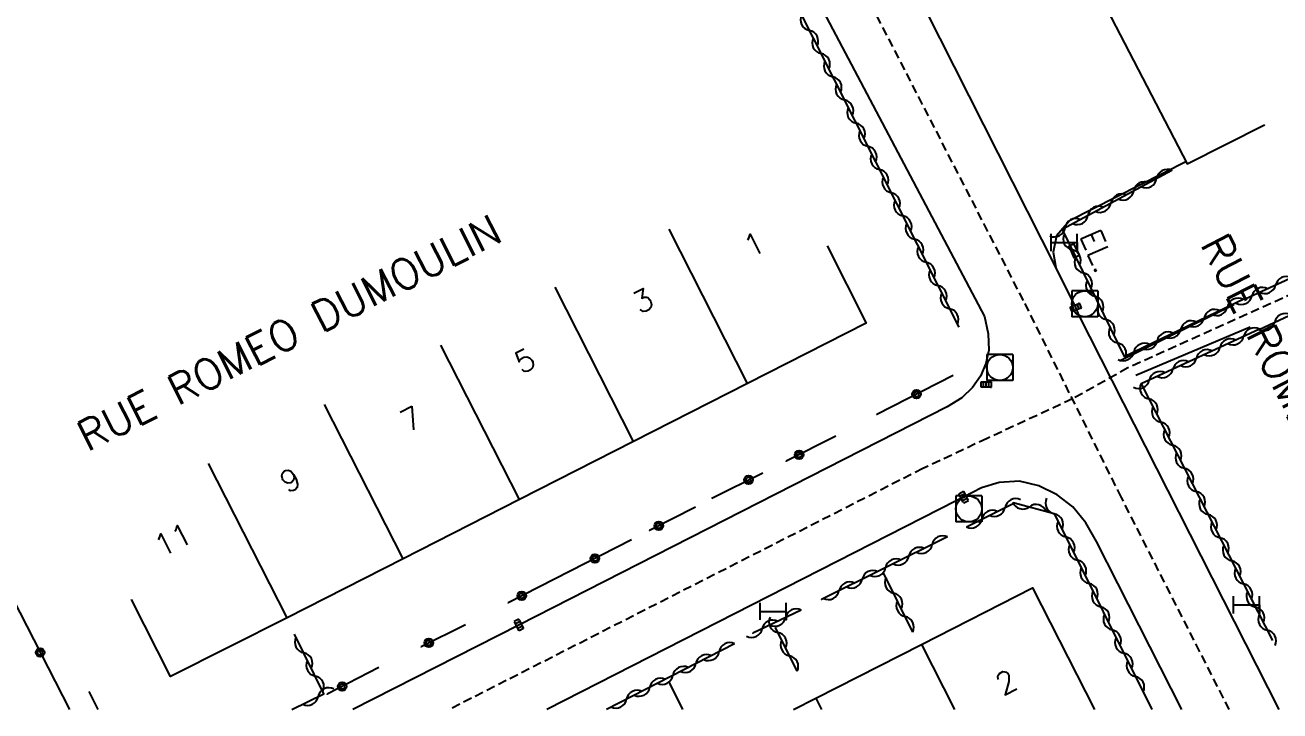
# Model space of a CAD drawing. Header units: millimetres. Extents: x 80000 to 81001, y 143000 to 144000.
# Drawn here: x 80392.6 to 80465, y 142999.9 to 143039.5 of the extents above; entities that cross this region are included whole.
import ezdxf
from ezdxf.enums import TextEntityAlignment as Align

# ---------------------------------------------------------------- set-up
doc = ezdxf.new("R2010")
doc.units = ezdxf.units.MM
doc.linetypes.add('DASHED', pattern=[0.75, 0.5, -0.25])
doc.layers.get('0').update_dxf_attribs({"linetype": 'CONTINUOUS'})
for name, color, linetype in [('W0001', 6, 'DASHED'), ('W0008', 7, 'CONTINUOUS'), ('W0100', 7, 'CONTINUOUS'), ('W0310', 3, 'CONTINUOUS'), ('W0322', 7, 'CONTINUOUS'), ('W0400', 7, 'CONTINUOUS'), ('W0420', 7, 'CONTINUOUS'), ('W0984', 7, 'CONTINUOUS'), ('W0989', 7, 'CONTINUOUS'), ('W0991', 7, 'CONTINUOUS'), ('W1102', 7, 'CONTINUOUS'), ('W1474', 7, 'CONTINUOUS')]:
    doc.layers.add(name, color=color, linetype=linetype)
doc.styles.get("Standard").update_dxf_attribs({"font": 'romans.shx', "width": 0.85})

# ---------------------------------------------------------------- blocks, each defined once
blk = doc.blocks.new('T420')
for p, q in [((0.75, 0.75), (-0.75, 0.75)), ((-0.75, 0.75), (-0.75, -0.75)), ((0.75, 0.75), (0.75, -0.75)), ((0.75, -0.75), (-0.75, -0.75))]:
    blk.add_line(p, q)
blk.add_ellipse((0, 0), major_axis=(-0.53, 0.53), ratio=1, start_param=3.926991, end_param=10.210176)
blk = doc.blocks.new('T400')
for p, q in [((-0.15, 0.3), (0.15, 0.3)), ((-0.15, -0.25), (-0.15, 0.3)), ((-0.15, 0.15), (0.15, 0.15)), ((-0.15, 0), (0.15, 0)), ((0.15, 0.3), (0.15, -0.25)), ((-0.15, -0.15), (0.15, -0.15)), ((-0.15, -0.25), (-0.15, -0.3)), ((-0.15, -0.3), (0.15, -0.3)), ((0.15, -0.3), (0.15, -0.25))]:
    blk.add_line(p, q)
blk = doc.blocks.new('T1474')
at = {"color": 0, "linetype": 'Continuous', "flags": 128}
for points in [[(-0.75, -0.5), (-0.75, 0.5)], [(-0.75, 0), (0.75, 0)], [(0.75, 0), (0.749, -0.5), (0.75, 0.5)]]:
    blk.add_lwpolyline(points, dxfattribs=at)
blk = doc.blocks.new('t310o')
at = {"color": 0, "linetype": 'Continuous'}
for centre, start, end in [((-0.5, 0.375), 216.8699, 323.1304), ((0.5, -0.375), 36.8699, 143.1303)]:
    blk.add_arc(centre, 0.625, start, end, dxfattribs=at)
blk = doc.blocks.new('t322o')
at = {"color": 0, "linetype": 'Continuous'}
for radius in [0.25, 0.15]:
    blk.add_circle((0, 0), radius, dxfattribs=at)

msp = doc.modelspace()

# ---------------------------------------------------------------- linework, layer by layer
at = {"layer": 'W0001'}
for points in [[(80462.116, 143000), (80455.884, 143012.26), (80450.238, 143023.625), (80431.894, 143059.288)], [(80507.684, 143038.196), (80499.443, 143039.512), (80478.875, 143029.915), (80456.252, 143019.732), (80453.061, 143017.942)], [(80453.061, 143017.942), (80448.132, 143015.66), (80444.426, 143013.924), (80417.086, 143000)]]:
    msp.add_lwpolyline(points, dxfattribs=at)
at = {"layer": 'W0008'}
for p, q in [((80455.778, 143020.153), (80462.374, 143023.399)), ((80456.727, 143019.312), (80463.319, 143022.105))]:
    msp.add_line(p, q, dxfattribs=at)
for points in [[(80464.99, 143000), (80453.435, 143022.794), (80453.257, 143023.222), (80452.131, 143025.488), (80434.488, 143060.411)], [(80430.282, 143056.257), (80447.975, 143022.711), (80448.201, 143021.711), (80448.226, 143020.768), (80448.065, 143020.001), (80447.747, 143019.254), (80447.288, 143018.603), (80446.681, 143018.015), (80445.823, 143017.489), (80421.11, 143004.883), (80411.512, 143000)], [(80459.646, 143031.665), (80452.883, 143028.24), (80452.132, 143027.367), (80451.942, 143026.43), (80452.095, 143025.544)], [(80459.378, 143000), (80454.459, 143009.717), (80453.827, 143010.794), (80453.088, 143011.716), (80452.184, 143012.405), (80451.126, 143012.934), (80450.007, 143013.188), (80448.84, 143013.127), (80447.807, 143012.801), (80446.781, 143012.273), (80446.392, 143012.075), (80422.71, 143000)]]:
    msp.add_lwpolyline(points, dxfattribs=at)
at = {"layer": 'W0100'}
for points in [[(80443.177, 143063.355), (80459.691, 143031.522), (80464.155, 143033.775), (80464.155, 143033.775), (80464.155, 143033.775), (80464.155, 143033.775), (80464.155, 143033.775), (80464.155, 143033.775), (80464.155, 143033.775), (80464.155, 143033.775), (80464.155, 143033.775), (80464.155, 143033.775), (80464.155, 143033.775), (80464.155, 143033.775), (80464.155, 143033.775), (80464.155, 143033.775), (80464.155, 143033.775), (80464.155, 143033.775), (80464.155, 143033.775), (80464.155, 143033.775), (80464.155, 143033.775), (80464.155, 143033.775), (80464.155, 143033.775), (80464.155, 143033.775), (80464.155, 143033.775), (80464.155, 143033.775), (80464.155, 143033.775), (80464.155, 143033.775), (80464.155, 143033.775), (80464.155, 143033.775), (80464.155, 143033.775), (80464.155, 143033.775), (80464.155, 143033.775), (80464.155, 143033.775), (80464.155, 143033.775), (80464.155, 143033.775), (80464.155, 143033.775), (80464.155, 143033.775), (80464.155, 143033.775), (80464.155, 143033.775), (80464.155, 143033.775), (80464.155, 143033.775), (80464.155, 143033.775), (80464.155, 143033.775), (80464.155, 143033.775), (80464.155, 143033.775), (80464.155, 143033.775), (80464.155, 143033.775), (80464.155, 143033.775), (80464.155, 143033.775), (80464.155, 143033.775), (80464.155, 143033.775), (80464.155, 143033.775), (80464.155, 143033.775), (80464.155, 143033.775), (80464.155, 143033.775), (80464.155, 143033.775), (80464.155, 143033.775), (80464.155, 143033.775), (80464.155, 143033.775), (80464.155, 143033.775), (80464.155, 143033.775), (80464.155, 143033.775), (80464.155, 143033.775), (80464.155, 143033.775), (80464.155, 143033.775), (80464.155, 143033.775), (80464.155, 143033.775), (80464.155, 143033.775), (80464.155, 143033.775), (80464.155, 143033.775), (80464.155, 143033.775), (80464.155, 143033.775), (80464.155, 143033.775), (80464.155, 143033.775), (80464.155, 143033.775), (80464.155, 143033.775), (80464.155, 143033.775), (80464.155, 143033.775), (80464.155, 143033.775), (80464.155, 143033.775), (80464.155, 143033.775), (80464.155, 143033.775), (80464.155, 143033.775), (80464.155, 143033.775), (80464.155, 143033.775), (80464.155, 143033.775), (80464.155, 143033.775), (80464.155, 143033.775), (80464.155, 143033.775), (80464.155, 143033.775), (80464.155, 143033.775), (80464.155, 143033.775), (80464.155, 143033.775), (80464.155, 143033.775), (80464.155, 143033.775), (80464.155, 143033.775), (80464.155, 143033.775), (80464.155, 143033.775), (80464.155, 143033.775), (80464.155, 143033.775), (80464.155, 143033.775), (80464.155, 143033.775), (80464.155, 143033.775), (80464.155, 143033.775), (80464.155, 143033.775), (80464.155, 143033.775), (80464.155, 143033.775), (80464.155, 143033.775), (80464.155, 143033.775), (80464.155, 143033.775), (80464.155, 143033.775), (80464.155, 143033.775), (80464.155, 143033.775), (80464.155, 143033.775), (80464.155, 143033.775), (80464.155, 143033.775), (80464.155, 143033.775), (80464.155, 143033.775)], [(80438.892, 143026.784), (80441.159, 143022.327), (80434.304, 143018.841), (80427.726, 143015.495), (80421.144, 143012.141), (80414.429, 143008.715), (80407.726, 143005.305), (80401, 143001.905), (80398.744, 143006.367), (80398.744, 143006.367), (80398.744, 143006.367), (80398.744, 143006.367), (80398.744, 143006.367), (80398.744, 143006.367), (80398.744, 143006.367), (80398.744, 143006.367), (80398.744, 143006.367), (80398.744, 143006.367), (80398.744, 143006.367), (80398.744, 143006.367), (80398.744, 143006.367), (80398.744, 143006.367), (80398.744, 143006.367), (80398.744, 143006.367), (80398.744, 143006.367), (80398.744, 143006.367), (80398.744, 143006.367), (80398.744, 143006.367), (80398.744, 143006.367), (80398.744, 143006.367), (80398.744, 143006.367), (80398.744, 143006.367), (80398.744, 143006.367), (80398.744, 143006.367), (80398.744, 143006.367), (80398.744, 143006.367), (80398.744, 143006.367), (80398.744, 143006.367), (80398.744, 143006.367), (80398.744, 143006.367), (80398.744, 143006.367), (80398.744, 143006.367), (80398.744, 143006.367), (80398.744, 143006.367), (80398.744, 143006.367), (80398.744, 143006.367), (80398.744, 143006.367), (80398.744, 143006.367), (80398.744, 143006.367), (80398.744, 143006.367), (80398.744, 143006.367), (80398.744, 143006.367), (80398.744, 143006.367), (80398.744, 143006.367), (80398.744, 143006.367), (80398.744, 143006.367), (80398.744, 143006.367), (80398.744, 143006.367), (80398.744, 143006.367), (80398.744, 143006.367), (80398.744, 143006.367), (80398.744, 143006.367), (80398.744, 143006.367), (80398.744, 143006.367), (80398.744, 143006.367), (80398.744, 143006.367), (80398.744, 143006.367), (80398.744, 143006.367), (80398.744, 143006.367), (80398.744, 143006.367), (80398.744, 143006.367), (80398.744, 143006.367), (80398.744, 143006.367), (80398.744, 143006.367), (80398.744, 143006.367), (80398.744, 143006.367), (80398.744, 143006.367), (80398.744, 143006.367), (80398.744, 143006.367), (80398.744, 143006.367), (80398.744, 143006.367), (80398.744, 143006.367), (80398.744, 143006.367), (80398.744, 143006.367), (80398.744, 143006.367), (80398.744, 143006.367), (80398.744, 143006.367), (80398.744, 143006.367), (80398.744, 143006.367), (80398.744, 143006.367), (80398.744, 143006.367), (80398.744, 143006.367), (80398.744, 143006.367), (80398.744, 143006.367), (80398.744, 143006.367), (80398.744, 143006.367), (80398.744, 143006.367), (80398.744, 143006.367), (80398.744, 143006.367), (80398.744, 143006.367), (80398.744, 143006.367), (80398.744, 143006.367), (80398.744, 143006.367), (80398.744, 143006.367), (80398.744, 143006.367), (80398.744, 143006.367), (80398.744, 143006.367), (80398.744, 143006.367), (80398.744, 143006.367), (80398.744, 143006.367), (80398.744, 143006.367), (80398.744, 143006.367), (80398.744, 143006.367), (80398.744, 143006.367), (80398.744, 143006.367), (80398.744, 143006.367), (80398.744, 143006.367), (80398.744, 143006.367), (80398.744, 143006.367), (80398.744, 143006.367)], [(80453.468, 143026.228), (80453.166, 143026.096), (80452.867, 143026.781), (80453.12, 143026.91), (80453.468, 143026.228)], [(80436.955, 143000), (80438.242, 143000.661), (80444.354, 143003.757), (80450.761, 143007.028), (80454.334, 143000)]]:
    msp.add_lwpolyline(points, dxfattribs=at)
at = {"layer": 'W0310'}
for p, q in [((80491.592, 143036.834), (80463.078, 143023.737)), ((80463.831, 143021.954), (80488.614, 143033.542)), ((80433.549, 143003.804), (80426.154, 143000)), ((80396.281, 143001.035), (80396.801, 143000))]:
    msp.add_line(p, q, dxfattribs=at)
for points in [[(80429.668, 143055.542), (80446.503, 143022.092)], [(80458.801, 143031.148), (80458.801, 143031.148), (80458.801, 143031.148), (80458.801, 143031.148), (80458.801, 143031.148), (80458.801, 143031.148), (80458.801, 143031.148), (80458.801, 143031.148), (80458.801, 143031.148), (80458.801, 143031.148), (80458.801, 143031.148), (80458.801, 143031.148), (80458.801, 143031.148), (80458.801, 143031.148), (80458.801, 143031.148), (80458.801, 143031.148), (80458.801, 143031.148), (80452.46, 143027.742), (80456.047, 143020.387), (80462.991, 143023.738)], [(80458.801, 143031.148), (80458.801, 143031.148), (80458.801, 143031.148), (80458.801, 143031.148), (80458.801, 143031.148), (80458.801, 143031.148), (80458.801, 143031.148), (80458.801, 143031.148), (80458.801, 143031.148), (80458.801, 143031.148), (80458.801, 143031.148), (80458.801, 143031.148), (80458.801, 143031.148), (80458.801, 143031.148), (80458.801, 143031.148), (80458.801, 143031.148), (80458.801, 143031.148), (80458.801, 143031.148), (80458.801, 143031.148), (80458.801, 143031.148), (80458.801, 143031.148), (80458.801, 143031.148), (80458.801, 143031.148), (80458.801, 143031.148), (80458.801, 143031.148), (80458.801, 143031.148), (80458.801, 143031.148), (80458.801, 143031.148), (80458.801, 143031.148), (80458.801, 143031.148), (80458.801, 143031.148), (80458.801, 143031.148), (80458.801, 143031.148), (80458.801, 143031.148), (80458.801, 143031.148), (80458.801, 143031.148), (80458.801, 143031.148), (80458.801, 143031.148), (80458.801, 143031.148), (80458.801, 143031.148), (80458.801, 143031.148), (80458.801, 143031.148), (80458.801, 143031.148), (80458.801, 143031.148), (80458.801, 143031.148), (80458.801, 143031.148), (80458.801, 143031.148), (80458.801, 143031.148), (80458.801, 143031.148), (80458.801, 143031.148), (80458.801, 143031.148), (80458.801, 143031.148), (80458.801, 143031.148), (80458.801, 143031.148), (80458.801, 143031.148), (80458.801, 143031.148), (80458.801, 143031.148), (80458.801, 143031.148), (80458.801, 143031.148), (80458.801, 143031.148), (80458.801, 143031.148), (80458.801, 143031.148), (80458.801, 143031.148), (80458.801, 143031.148), (80458.801, 143031.148), (80458.801, 143031.148), (80458.801, 143031.148), (80458.801, 143031.148), (80458.801, 143031.148), (80458.801, 143031.148), (80458.801, 143031.148), (80458.801, 143031.148), (80458.801, 143031.148), (80458.801, 143031.148), (80458.801, 143031.148), (80458.801, 143031.148), (80458.801, 143031.148), (80458.801, 143031.148), (80458.801, 143031.148), (80458.801, 143031.148), (80458.801, 143031.148), (80458.801, 143031.148), (80458.801, 143031.148), (80458.801, 143031.148), (80458.801, 143031.148), (80458.801, 143031.148), (80458.801, 143031.148), (80458.801, 143031.148), (80458.801, 143031.148), (80458.801, 143031.148), (80458.801, 143031.148), (80458.801, 143031.148), (80458.801, 143031.148), (80458.801, 143031.148), (80458.801, 143031.148), (80458.801, 143031.148), (80458.801, 143031.148), (80458.801, 143031.148), (80458.801, 143031.148), (80458.801, 143031.148), (80458.801, 143031.148)], [(80463.85, 143021.978), (80463.85, 143021.978), (80463.85, 143021.978), (80463.85, 143021.978), (80463.85, 143021.978), (80463.85, 143021.978), (80463.85, 143021.978), (80463.85, 143021.978), (80463.85, 143021.978), (80463.85, 143021.978), (80463.85, 143021.978), (80463.85, 143021.978), (80463.85, 143021.978), (80463.85, 143021.978), (80463.85, 143021.978), (80463.85, 143021.978), (80463.85, 143021.978), (80463.85, 143021.978), (80457.029, 143018.819), (80464.612, 143003.981)], [(80463.85, 143021.978), (80463.85, 143021.978), (80463.85, 143021.978), (80463.85, 143021.978), (80463.85, 143021.978), (80463.85, 143021.978), (80463.85, 143021.978), (80463.85, 143021.978), (80463.85, 143021.978), (80463.85, 143021.978), (80463.85, 143021.978), (80463.85, 143021.978), (80463.85, 143021.978), (80463.85, 143021.978), (80463.85, 143021.978), (80463.85, 143021.978), (80463.85, 143021.978), (80463.85, 143021.978), (80463.85, 143021.978), (80463.85, 143021.978), (80463.85, 143021.978), (80463.85, 143021.978), (80463.85, 143021.978), (80463.85, 143021.978), (80463.85, 143021.978), (80463.85, 143021.978), (80463.85, 143021.978), (80463.85, 143021.978), (80463.85, 143021.978), (80463.85, 143021.978), (80463.85, 143021.978), (80463.85, 143021.978), (80463.85, 143021.978), (80463.85, 143021.978), (80463.85, 143021.978), (80463.85, 143021.978), (80463.85, 143021.978), (80463.85, 143021.978), (80463.85, 143021.978), (80463.85, 143021.978), (80463.85, 143021.978), (80463.85, 143021.978), (80463.85, 143021.978), (80463.85, 143021.978), (80463.85, 143021.978), (80463.85, 143021.978), (80463.85, 143021.978), (80463.85, 143021.978), (80463.85, 143021.978), (80463.85, 143021.978), (80463.85, 143021.978), (80463.85, 143021.978), (80463.85, 143021.978), (80463.85, 143021.978), (80463.85, 143021.978), (80463.85, 143021.978), (80463.85, 143021.978), (80463.85, 143021.978), (80463.85, 143021.978), (80463.85, 143021.978), (80463.85, 143021.978), (80463.85, 143021.978), (80463.85, 143021.978), (80463.85, 143021.978), (80463.85, 143021.978), (80463.85, 143021.978), (80463.85, 143021.978), (80463.85, 143021.978), (80463.85, 143021.978), (80463.85, 143021.978), (80463.85, 143021.978), (80463.85, 143021.978), (80463.85, 143021.978), (80463.85, 143021.978), (80463.85, 143021.978), (80463.85, 143021.978), (80463.85, 143021.978), (80463.85, 143021.978), (80463.85, 143021.978), (80463.85, 143021.978), (80463.85, 143021.978), (80463.85, 143021.978), (80463.85, 143021.978), (80463.85, 143021.978), (80463.85, 143021.978), (80463.85, 143021.978), (80463.85, 143021.978), (80463.85, 143021.978), (80463.85, 143021.978), (80463.85, 143021.978), (80463.85, 143021.978), (80463.85, 143021.978), (80463.85, 143021.978), (80463.85, 143021.978), (80463.85, 143021.978), (80463.85, 143021.978), (80463.85, 143021.978), (80463.85, 143021.978), (80463.85, 143021.978), (80463.85, 143021.978), (80463.85, 143021.978)], [(80446.936, 143010.553), (80449.721, 143011.948), (80452.001, 143011.335), (80457.652, 143000)], [(80445.855, 143009.972), (80438.57, 143006.36), (80438.57, 143006.36), (80438.57, 143006.36), (80438.57, 143006.36), (80438.57, 143006.36), (80438.57, 143006.36), (80438.57, 143006.36), (80438.57, 143006.36), (80438.57, 143006.36), (80438.57, 143006.36), (80438.57, 143006.36), (80438.57, 143006.36), (80438.57, 143006.36), (80438.57, 143006.36), (80438.57, 143006.36), (80438.57, 143006.36), (80438.57, 143006.36), (80438.57, 143006.36), (80438.57, 143006.36), (80438.57, 143006.36), (80438.57, 143006.36), (80438.57, 143006.36), (80438.57, 143006.36), (80438.57, 143006.36), (80438.57, 143006.36), (80438.57, 143006.36), (80438.57, 143006.36), (80438.57, 143006.36), (80438.57, 143006.36), (80438.57, 143006.36), (80438.57, 143006.36), (80438.57, 143006.36), (80438.57, 143006.36), (80438.57, 143006.36), (80438.57, 143006.36), (80438.57, 143006.36), (80438.57, 143006.36), (80438.57, 143006.36), (80438.57, 143006.36), (80438.57, 143006.36), (80438.57, 143006.36), (80438.57, 143006.36), (80438.57, 143006.36), (80438.57, 143006.36), (80438.57, 143006.36), (80438.57, 143006.36), (80438.57, 143006.36), (80438.57, 143006.36), (80438.57, 143006.36), (80438.57, 143006.36), (80438.57, 143006.36), (80438.57, 143006.36), (80438.57, 143006.36), (80438.57, 143006.36), (80438.57, 143006.36), (80438.57, 143006.36), (80438.57, 143006.36), (80438.57, 143006.36), (80438.57, 143006.36), (80438.57, 143006.36), (80438.57, 143006.36), (80438.57, 143006.36), (80438.57, 143006.36), (80438.57, 143006.36), (80438.57, 143006.36), (80438.57, 143006.36), (80438.57, 143006.36), (80438.57, 143006.36), (80438.57, 143006.36), (80438.57, 143006.36), (80438.57, 143006.36), (80438.57, 143006.36), (80438.57, 143006.36), (80438.57, 143006.36), (80438.57, 143006.36), (80438.57, 143006.36), (80438.57, 143006.36), (80438.57, 143006.36), (80438.57, 143006.36), (80438.57, 143006.36), (80438.57, 143006.36), (80438.57, 143006.36), (80438.57, 143006.36), (80438.57, 143006.36), (80438.57, 143006.36), (80438.57, 143006.36), (80438.57, 143006.36), (80438.57, 143006.36), (80438.57, 143006.36), (80438.57, 143006.36), (80438.57, 143006.36), (80438.57, 143006.36), (80438.57, 143006.36), (80438.57, 143006.36), (80438.57, 143006.36), (80438.57, 143006.36), (80438.57, 143006.36), (80438.57, 143006.36), (80438.57, 143006.36), (80438.57, 143006.36)], [(80443.839, 143004.479), (80443.839, 143004.479), (80443.839, 143004.479), (80443.839, 143004.479), (80443.839, 143004.479), (80443.839, 143004.479), (80443.839, 143004.479), (80443.839, 143004.479), (80443.839, 143004.479), (80443.839, 143004.479), (80443.839, 143004.479), (80443.839, 143004.479), (80443.839, 143004.479), (80443.839, 143004.479), (80443.839, 143004.479), (80443.839, 143004.479), (80443.839, 143004.479), (80443.839, 143004.479), (80443.839, 143004.479), (80442.14, 143007.947)], [(80437.404, 143005.745), (80434.613, 143004.415), (80434.613, 143004.415), (80434.613, 143004.415), (80434.613, 143004.415), (80434.613, 143004.415), (80434.613, 143004.415), (80434.613, 143004.415), (80434.613, 143004.415), (80434.613, 143004.415), (80434.613, 143004.415), (80434.613, 143004.415), (80434.613, 143004.415), (80434.613, 143004.415), (80434.613, 143004.415), (80434.613, 143004.415), (80434.613, 143004.415), (80434.613, 143004.415), (80434.613, 143004.415), (80434.613, 143004.415), (80434.613, 143004.415), (80434.613, 143004.415), (80434.613, 143004.415), (80434.613, 143004.415), (80434.613, 143004.415), (80434.613, 143004.415), (80434.613, 143004.415), (80434.613, 143004.415), (80434.613, 143004.415), (80434.613, 143004.415), (80434.613, 143004.415), (80434.613, 143004.415), (80434.613, 143004.415), (80434.613, 143004.415), (80434.613, 143004.415), (80434.613, 143004.415), (80434.613, 143004.415), (80434.613, 143004.415), (80434.613, 143004.415), (80434.613, 143004.415), (80434.613, 143004.415), (80434.613, 143004.415), (80434.613, 143004.415), (80434.613, 143004.415), (80434.613, 143004.415), (80434.613, 143004.415), (80434.613, 143004.415), (80434.613, 143004.415), (80434.613, 143004.415), (80434.613, 143004.415), (80434.613, 143004.415), (80434.613, 143004.415), (80434.613, 143004.415), (80434.613, 143004.415), (80434.613, 143004.415), (80434.613, 143004.415), (80434.613, 143004.415), (80434.613, 143004.415), (80434.613, 143004.415), (80434.613, 143004.415), (80434.613, 143004.415), (80434.613, 143004.415), (80434.613, 143004.415), (80434.613, 143004.415), (80434.613, 143004.415), (80434.613, 143004.415), (80434.613, 143004.415), (80434.613, 143004.415), (80434.613, 143004.415), (80434.613, 143004.415), (80434.613, 143004.415), (80434.613, 143004.415), (80434.613, 143004.415), (80434.613, 143004.415), (80434.613, 143004.415), (80434.613, 143004.415), (80434.613, 143004.415), (80434.613, 143004.415), (80434.613, 143004.415), (80434.613, 143004.415), (80434.613, 143004.415), (80434.613, 143004.415), (80434.613, 143004.415), (80434.613, 143004.415), (80434.613, 143004.415), (80434.613, 143004.415), (80434.613, 143004.415), (80434.613, 143004.415), (80434.613, 143004.415), (80434.613, 143004.415), (80434.613, 143004.415), (80434.613, 143004.415), (80434.613, 143004.415), (80434.613, 143004.415), (80434.613, 143004.415), (80434.613, 143004.415), (80434.613, 143004.415), (80434.613, 143004.415), (80434.613, 143004.415), (80434.613, 143004.415), (80434.613, 143004.415)], [(80438.57, 143006.36), (80438.57, 143006.36), (80438.57, 143006.36), (80438.57, 143006.36), (80438.57, 143006.36), (80438.57, 143006.36), (80438.57, 143006.36), (80438.57, 143006.36), (80438.57, 143006.36), (80438.57, 143006.36), (80438.57, 143006.36), (80438.57, 143006.36), (80438.57, 143006.36), (80438.57, 143006.36), (80438.57, 143006.36), (80438.57, 143006.36), (80438.57, 143006.36), (80438.57, 143006.36), (80438.57, 143006.36), (80438.57, 143006.36)], [(80407.991, 143000), (80409.844, 143000.912), (80408.159, 143004.349)], [(80434.613, 143004.415), (80434.613, 143004.415), (80434.613, 143004.415), (80434.613, 143004.415), (80434.613, 143004.415), (80434.613, 143004.415), (80434.613, 143004.415), (80434.613, 143004.415), (80434.613, 143004.415), (80434.613, 143004.415), (80434.613, 143004.415), (80434.613, 143004.415), (80434.613, 143004.415), (80434.613, 143004.415), (80434.613, 143004.415), (80434.613, 143004.415), (80434.613, 143004.415), (80434.613, 143004.415), (80434.613, 143004.415), (80434.613, 143004.415)], [(80437.169, 143002.216), (80437.169, 143002.216), (80437.169, 143002.216), (80437.169, 143002.216), (80437.169, 143002.216), (80437.169, 143002.216), (80437.169, 143002.216), (80437.169, 143002.216), (80437.169, 143002.216), (80437.169, 143002.216), (80437.169, 143002.216), (80437.169, 143002.216), (80437.169, 143002.216), (80437.169, 143002.216), (80437.169, 143002.216), (80437.169, 143002.216), (80437.169, 143002.216), (80437.169, 143002.216), (80437.169, 143002.216), (80435.909, 143004.736)], [(80443.839, 143004.479), (80443.839, 143004.479), (80443.839, 143004.479), (80443.839, 143004.479), (80443.839, 143004.479), (80443.839, 143004.479), (80443.839, 143004.479), (80443.839, 143004.479), (80443.839, 143004.479), (80443.839, 143004.479), (80443.839, 143004.479), (80443.839, 143004.479), (80443.839, 143004.479), (80443.839, 143004.479), (80443.839, 143004.479), (80443.839, 143004.479), (80443.839, 143004.479), (80443.839, 143004.479), (80443.839, 143004.479), (80443.839, 143004.479), (80443.839, 143004.479), (80443.839, 143004.479), (80443.839, 143004.479), (80443.839, 143004.479), (80443.839, 143004.479), (80443.839, 143004.479), (80443.839, 143004.479), (80443.839, 143004.479), (80443.839, 143004.479), (80443.839, 143004.479), (80443.839, 143004.479), (80443.839, 143004.479), (80443.839, 143004.479), (80443.839, 143004.479), (80443.839, 143004.479), (80443.839, 143004.479), (80443.839, 143004.479), (80443.839, 143004.479), (80443.839, 143004.479), (80443.839, 143004.479), (80443.839, 143004.479), (80443.839, 143004.479), (80443.839, 143004.479), (80443.839, 143004.479), (80443.839, 143004.479), (80443.839, 143004.479), (80443.839, 143004.479), (80443.839, 143004.479), (80443.839, 143004.479), (80443.839, 143004.479), (80443.839, 143004.479), (80443.839, 143004.479), (80443.839, 143004.479), (80443.839, 143004.479), (80443.839, 143004.479), (80443.839, 143004.479), (80443.839, 143004.479), (80443.839, 143004.479), (80443.839, 143004.479), (80443.839, 143004.479), (80443.839, 143004.479), (80443.839, 143004.479), (80443.839, 143004.479), (80443.839, 143004.479), (80443.839, 143004.479), (80443.839, 143004.479), (80443.839, 143004.479), (80443.839, 143004.479), (80443.839, 143004.479), (80443.839, 143004.479), (80443.839, 143004.479), (80443.839, 143004.479), (80443.839, 143004.479), (80443.839, 143004.479), (80443.839, 143004.479), (80443.839, 143004.479), (80443.839, 143004.479), (80443.839, 143004.479), (80443.839, 143004.479), (80443.839, 143004.479), (80443.839, 143004.479), (80443.839, 143004.479), (80443.839, 143004.479), (80443.839, 143004.479), (80443.839, 143004.479), (80443.839, 143004.479), (80443.839, 143004.479), (80443.839, 143004.479), (80443.839, 143004.479), (80443.839, 143004.479), (80443.839, 143004.479), (80443.839, 143004.479), (80443.839, 143004.479), (80443.839, 143004.479), (80443.839, 143004.479), (80443.839, 143004.479), (80443.839, 143004.479), (80443.839, 143004.479), (80443.839, 143004.479), (80443.839, 143004.479), (80443.839, 143004.479)], [(80437.169, 143002.216), (80437.169, 143002.216), (80437.169, 143002.216), (80437.169, 143002.216), (80437.169, 143002.216), (80437.169, 143002.216), (80437.169, 143002.216), (80437.169, 143002.216), (80437.169, 143002.216), (80437.169, 143002.216), (80437.169, 143002.216), (80437.169, 143002.216), (80437.169, 143002.216), (80437.169, 143002.216), (80437.169, 143002.216), (80437.169, 143002.216), (80437.169, 143002.216), (80437.169, 143002.216), (80437.169, 143002.216), (80437.169, 143002.216), (80437.169, 143002.216), (80437.169, 143002.216), (80437.169, 143002.216), (80437.169, 143002.216), (80437.169, 143002.216), (80437.169, 143002.216), (80437.169, 143002.216), (80437.169, 143002.216), (80437.169, 143002.216), (80437.169, 143002.216), (80437.169, 143002.216), (80437.169, 143002.216), (80437.169, 143002.216), (80437.169, 143002.216), (80437.169, 143002.216), (80437.169, 143002.216), (80437.169, 143002.216), (80437.169, 143002.216), (80437.169, 143002.216), (80437.169, 143002.216), (80437.169, 143002.216), (80437.169, 143002.216), (80437.169, 143002.216), (80437.169, 143002.216), (80437.169, 143002.216), (80437.169, 143002.216), (80437.169, 143002.216), (80437.169, 143002.216), (80437.169, 143002.216), (80437.169, 143002.216), (80437.169, 143002.216), (80437.169, 143002.216), (80437.169, 143002.216), (80437.169, 143002.216), (80437.169, 143002.216), (80437.169, 143002.216), (80437.169, 143002.216), (80437.169, 143002.216), (80437.169, 143002.216), (80437.169, 143002.216), (80437.169, 143002.216), (80437.169, 143002.216), (80437.169, 143002.216), (80437.169, 143002.216), (80437.169, 143002.216), (80437.169, 143002.216), (80437.169, 143002.216), (80437.169, 143002.216), (80437.169, 143002.216), (80437.169, 143002.216), (80437.169, 143002.216), (80437.169, 143002.216), (80437.169, 143002.216), (80437.169, 143002.216), (80437.169, 143002.216), (80437.169, 143002.216), (80437.169, 143002.216), (80437.169, 143002.216), (80437.169, 143002.216), (80437.169, 143002.216), (80437.169, 143002.216), (80437.169, 143002.216), (80437.169, 143002.216), (80437.169, 143002.216), (80437.169, 143002.216), (80437.169, 143002.216), (80437.169, 143002.216), (80437.169, 143002.216), (80437.169, 143002.216), (80437.169, 143002.216), (80437.169, 143002.216), (80437.169, 143002.216), (80437.169, 143002.216), (80437.169, 143002.216), (80437.169, 143002.216), (80437.169, 143002.216), (80437.169, 143002.216), (80437.169, 143002.216), (80437.169, 143002.216), (80437.169, 143002.216), (80437.169, 143002.216)], [(80429.78, 143001.608), (80429.78, 143001.608), (80429.78, 143001.608), (80429.78, 143001.608), (80429.78, 143001.608), (80429.78, 143001.608), (80429.78, 143001.608), (80429.78, 143001.608), (80429.78, 143001.608), (80429.78, 143001.608), (80429.78, 143001.608), (80429.78, 143001.608), (80429.78, 143001.608), (80429.78, 143001.608), (80429.78, 143001.608), (80429.78, 143001.608), (80429.78, 143001.608), (80429.78, 143001.608), (80429.78, 143001.608), (80429.78, 143001.608)], [(80430.576, 143000), (80429.78, 143001.608), (80429.78, 143001.608), (80429.78, 143001.608), (80429.78, 143001.608), (80429.78, 143001.608), (80429.78, 143001.608), (80429.78, 143001.608), (80429.78, 143001.608), (80429.78, 143001.608), (80429.78, 143001.608), (80429.78, 143001.608), (80429.78, 143001.608), (80429.78, 143001.608), (80429.78, 143001.608), (80429.78, 143001.608), (80429.78, 143001.608), (80429.78, 143001.608), (80429.78, 143001.608), (80429.78, 143001.608), (80429.78, 143001.608), (80429.78, 143001.608), (80429.78, 143001.608), (80429.78, 143001.608), (80429.78, 143001.608), (80429.78, 143001.608), (80429.78, 143001.608), (80429.78, 143001.608), (80429.78, 143001.608), (80429.78, 143001.608), (80429.78, 143001.608), (80429.78, 143001.608), (80429.78, 143001.608), (80429.78, 143001.608), (80429.78, 143001.608), (80429.78, 143001.608), (80429.78, 143001.608), (80429.78, 143001.608), (80429.78, 143001.608), (80429.78, 143001.608), (80429.78, 143001.608), (80429.78, 143001.608), (80429.78, 143001.608), (80429.78, 143001.608), (80429.78, 143001.608), (80429.78, 143001.608), (80429.78, 143001.608), (80429.78, 143001.608), (80429.78, 143001.608), (80429.78, 143001.608), (80429.78, 143001.608), (80429.78, 143001.608), (80429.78, 143001.608), (80429.78, 143001.608), (80429.78, 143001.608), (80429.78, 143001.608), (80429.78, 143001.608), (80429.78, 143001.608), (80429.78, 143001.608), (80429.78, 143001.608), (80429.78, 143001.608), (80429.78, 143001.608), (80429.78, 143001.608), (80429.78, 143001.608), (80429.78, 143001.608), (80429.78, 143001.608), (80429.78, 143001.608), (80429.78, 143001.608), (80429.78, 143001.608), (80429.78, 143001.608), (80429.78, 143001.608), (80429.78, 143001.608), (80429.78, 143001.608), (80429.78, 143001.608), (80429.78, 143001.608), (80429.78, 143001.608), (80429.78, 143001.608), (80429.78, 143001.608), (80429.78, 143001.608), (80429.78, 143001.608), (80429.78, 143001.608), (80429.78, 143001.608), (80429.78, 143001.608), (80429.78, 143001.608), (80429.78, 143001.608), (80429.78, 143001.608), (80429.78, 143001.608), (80429.78, 143001.608), (80429.78, 143001.608), (80429.78, 143001.608), (80429.78, 143001.608), (80429.78, 143001.608), (80429.78, 143001.608), (80429.78, 143001.608), (80429.78, 143001.608), (80429.78, 143001.608), (80429.78, 143001.608), (80429.78, 143001.608), (80429.78, 143001.608), (80429.78, 143001.608), (80429.78, 143001.608)]]:
    msp.add_lwpolyline(points, dxfattribs=at)
at = {"layer": 'W0322'}
for points in [[(80446.175, 143019.303), (80441.764, 143017.05), (80441.764, 143017.05), (80441.764, 143017.05), (80441.764, 143017.05), (80441.764, 143017.05), (80441.764, 143017.05), (80441.764, 143017.05), (80441.764, 143017.05), (80441.764, 143017.05), (80441.764, 143017.05), (80441.764, 143017.05), (80441.764, 143017.05), (80441.764, 143017.05), (80441.764, 143017.05), (80441.764, 143017.05), (80441.764, 143017.05), (80441.764, 143017.05), (80441.764, 143017.05), (80441.764, 143017.05), (80441.764, 143017.05), (80441.764, 143017.05), (80441.764, 143017.05), (80441.764, 143017.05), (80441.764, 143017.05), (80441.764, 143017.05), (80441.764, 143017.05), (80441.764, 143017.05), (80441.764, 143017.05), (80441.764, 143017.05), (80441.764, 143017.05), (80441.764, 143017.05), (80441.764, 143017.05), (80441.764, 143017.05), (80441.764, 143017.05), (80441.764, 143017.05), (80441.764, 143017.05), (80441.764, 143017.05), (80441.764, 143017.05), (80441.764, 143017.05), (80441.764, 143017.05), (80441.764, 143017.05), (80441.764, 143017.05), (80441.764, 143017.05), (80441.764, 143017.05), (80441.764, 143017.05), (80441.764, 143017.05), (80441.764, 143017.05), (80441.764, 143017.05), (80441.764, 143017.05), (80441.764, 143017.05), (80441.764, 143017.05), (80441.764, 143017.05), (80441.764, 143017.05), (80441.764, 143017.05), (80441.764, 143017.05), (80441.764, 143017.05), (80441.764, 143017.05), (80441.764, 143017.05), (80441.764, 143017.05), (80441.764, 143017.05), (80441.764, 143017.05), (80441.764, 143017.05), (80441.764, 143017.05), (80441.764, 143017.05), (80441.764, 143017.05), (80441.764, 143017.05), (80441.764, 143017.05), (80441.764, 143017.05), (80441.764, 143017.05), (80441.764, 143017.05), (80441.764, 143017.05), (80441.764, 143017.05), (80441.764, 143017.05), (80441.764, 143017.05), (80441.764, 143017.05), (80441.764, 143017.05), (80441.764, 143017.05), (80441.764, 143017.05), (80441.764, 143017.05), (80441.764, 143017.05), (80441.764, 143017.05), (80441.764, 143017.05), (80441.764, 143017.05), (80441.764, 143017.05), (80441.764, 143017.05), (80441.764, 143017.05), (80441.764, 143017.05), (80441.764, 143017.05), (80441.764, 143017.05), (80441.764, 143017.05), (80441.764, 143017.05), (80441.764, 143017.05), (80441.764, 143017.05), (80441.764, 143017.05), (80441.764, 143017.05), (80441.764, 143017.05), (80441.764, 143017.05), (80441.764, 143017.05), (80441.764, 143017.05), (80441.764, 143017.05)], [(80441.764, 143017.05), (80441.764, 143017.05), (80441.764, 143017.05), (80441.764, 143017.05), (80441.764, 143017.05), (80441.764, 143017.05), (80441.764, 143017.05), (80441.764, 143017.05), (80441.764, 143017.05), (80441.764, 143017.05), (80441.764, 143017.05), (80441.764, 143017.05), (80441.764, 143017.05), (80441.764, 143017.05), (80441.764, 143017.05), (80441.764, 143017.05), (80441.764, 143017.05), (80441.764, 143017.05), (80441.764, 143017.05), (80441.764, 143017.05)], [(80439.394, 143015.799), (80436.542, 143014.344), (80436.542, 143014.344), (80436.542, 143014.344), (80436.542, 143014.344), (80436.542, 143014.344), (80436.542, 143014.344), (80436.542, 143014.344), (80436.542, 143014.344), (80436.542, 143014.344), (80436.542, 143014.344), (80436.542, 143014.344), (80436.542, 143014.344), (80436.542, 143014.344), (80436.542, 143014.344), (80436.542, 143014.344), (80436.542, 143014.344), (80436.542, 143014.344), (80436.542, 143014.344), (80436.542, 143014.344), (80436.542, 143014.344), (80436.542, 143014.344), (80436.542, 143014.344), (80436.542, 143014.344), (80436.542, 143014.344), (80436.542, 143014.344), (80436.542, 143014.344), (80436.542, 143014.344), (80436.542, 143014.344), (80436.542, 143014.344), (80436.542, 143014.344), (80436.542, 143014.344), (80436.542, 143014.344), (80436.542, 143014.344), (80436.542, 143014.344), (80436.542, 143014.344), (80436.542, 143014.344), (80436.542, 143014.344), (80436.542, 143014.344), (80436.542, 143014.344), (80436.542, 143014.344), (80436.542, 143014.344), (80436.542, 143014.344), (80436.542, 143014.344), (80436.542, 143014.344), (80436.542, 143014.344), (80436.542, 143014.344), (80436.542, 143014.344), (80436.542, 143014.344), (80436.542, 143014.344), (80436.542, 143014.344), (80436.542, 143014.344), (80436.542, 143014.344), (80436.542, 143014.344), (80436.542, 143014.344), (80436.542, 143014.344), (80436.542, 143014.344), (80436.542, 143014.344), (80436.542, 143014.344), (80436.542, 143014.344), (80436.542, 143014.344), (80436.542, 143014.344), (80436.542, 143014.344), (80436.542, 143014.344), (80436.542, 143014.344), (80436.542, 143014.344), (80436.542, 143014.344), (80436.542, 143014.344), (80436.542, 143014.344), (80436.542, 143014.344), (80436.542, 143014.344), (80436.542, 143014.344), (80436.542, 143014.344), (80436.542, 143014.344), (80436.542, 143014.344), (80436.542, 143014.344), (80436.542, 143014.344), (80436.542, 143014.344), (80436.542, 143014.344), (80436.542, 143014.344), (80436.542, 143014.344), (80436.542, 143014.344), (80436.542, 143014.344), (80436.542, 143014.344), (80436.542, 143014.344), (80436.542, 143014.344), (80436.542, 143014.344), (80436.542, 143014.344), (80436.542, 143014.344), (80436.542, 143014.344), (80436.542, 143014.344), (80436.542, 143014.344), (80436.542, 143014.344), (80436.542, 143014.344), (80436.542, 143014.344), (80436.542, 143014.344), (80436.542, 143014.344), (80436.542, 143014.344), (80436.542, 143014.344), (80436.542, 143014.344), (80436.542, 143014.344)], [(80436.542, 143014.344), (80436.542, 143014.344), (80436.542, 143014.344), (80436.542, 143014.344), (80436.542, 143014.344), (80436.542, 143014.344), (80436.542, 143014.344), (80436.542, 143014.344), (80436.542, 143014.344), (80436.542, 143014.344), (80436.542, 143014.344), (80436.542, 143014.344), (80436.542, 143014.344), (80436.542, 143014.344), (80436.542, 143014.344), (80436.542, 143014.344), (80436.542, 143014.344), (80436.542, 143014.344), (80436.542, 143014.344), (80436.542, 143014.344)], [(80432.241, 143012.206), (80432.241, 143012.206), (80432.241, 143012.206), (80432.241, 143012.206), (80432.241, 143012.206), (80432.241, 143012.206), (80432.241, 143012.206), (80432.241, 143012.206), (80432.241, 143012.206), (80432.241, 143012.206), (80432.241, 143012.206), (80432.241, 143012.206), (80432.241, 143012.206), (80432.241, 143012.206), (80432.241, 143012.206), (80432.241, 143012.206), (80432.241, 143012.206), (80432.241, 143012.206), (80432.241, 143012.206), (80435.187, 143013.677)], [(80432.241, 143012.206), (80432.241, 143012.206), (80432.241, 143012.206), (80432.241, 143012.206), (80432.241, 143012.206), (80432.241, 143012.206), (80432.241, 143012.206), (80432.241, 143012.206), (80432.241, 143012.206), (80432.241, 143012.206), (80432.241, 143012.206), (80432.241, 143012.206), (80432.241, 143012.206), (80432.241, 143012.206), (80432.241, 143012.206), (80432.241, 143012.206), (80432.241, 143012.206), (80432.241, 143012.206), (80432.241, 143012.206), (80432.241, 143012.206), (80432.241, 143012.206), (80432.241, 143012.206), (80432.241, 143012.206), (80432.241, 143012.206), (80432.241, 143012.206), (80432.241, 143012.206), (80432.241, 143012.206), (80432.241, 143012.206), (80432.241, 143012.206), (80432.241, 143012.206), (80432.241, 143012.206), (80432.241, 143012.206), (80432.241, 143012.206), (80432.241, 143012.206), (80432.241, 143012.206), (80432.241, 143012.206), (80432.241, 143012.206), (80432.241, 143012.206), (80432.241, 143012.206), (80432.241, 143012.206), (80432.241, 143012.206), (80432.241, 143012.206), (80432.241, 143012.206), (80432.241, 143012.206), (80432.241, 143012.206), (80432.241, 143012.206), (80432.241, 143012.206), (80432.241, 143012.206), (80432.241, 143012.206), (80432.241, 143012.206), (80432.241, 143012.206), (80432.241, 143012.206), (80432.241, 143012.206), (80432.241, 143012.206), (80432.241, 143012.206), (80432.241, 143012.206), (80432.241, 143012.206), (80432.241, 143012.206), (80432.241, 143012.206), (80432.241, 143012.206), (80432.241, 143012.206), (80432.241, 143012.206), (80432.241, 143012.206), (80432.241, 143012.206), (80432.241, 143012.206), (80432.241, 143012.206), (80432.241, 143012.206), (80432.241, 143012.206), (80432.241, 143012.206), (80432.241, 143012.206), (80432.241, 143012.206), (80432.241, 143012.206), (80432.241, 143012.206), (80432.241, 143012.206), (80432.241, 143012.206), (80432.241, 143012.206), (80432.241, 143012.206), (80432.241, 143012.206), (80432.241, 143012.206), (80432.241, 143012.206), (80432.241, 143012.206), (80432.241, 143012.206), (80432.241, 143012.206), (80432.241, 143012.206), (80432.241, 143012.206), (80432.241, 143012.206), (80432.241, 143012.206), (80432.241, 143012.206), (80432.241, 143012.206), (80432.241, 143012.206), (80432.241, 143012.206), (80432.241, 143012.206), (80432.241, 143012.206), (80432.241, 143012.206), (80432.241, 143012.206), (80432.241, 143012.206), (80432.241, 143012.206), (80432.241, 143012.206), (80432.241, 143012.206), (80432.241, 143012.206), (80432.241, 143012.206)], [(80431.292, 143011.688), (80428.646, 143010.34), (80428.646, 143010.34), (80428.646, 143010.34), (80428.646, 143010.34), (80428.646, 143010.34), (80428.646, 143010.34), (80428.646, 143010.34), (80428.646, 143010.34), (80428.646, 143010.34), (80428.646, 143010.34), (80428.646, 143010.34), (80428.646, 143010.34), (80428.646, 143010.34), (80428.646, 143010.34), (80428.646, 143010.34), (80428.646, 143010.34), (80428.646, 143010.34), (80428.646, 143010.34), (80428.646, 143010.34), (80428.646, 143010.34), (80428.646, 143010.34), (80428.646, 143010.34), (80428.646, 143010.34), (80428.646, 143010.34), (80428.646, 143010.34), (80428.646, 143010.34), (80428.646, 143010.34), (80428.646, 143010.34), (80428.646, 143010.34), (80428.646, 143010.34), (80428.646, 143010.34), (80428.646, 143010.34), (80428.646, 143010.34), (80428.646, 143010.34), (80428.646, 143010.34), (80428.646, 143010.34), (80428.646, 143010.34), (80428.646, 143010.34), (80428.646, 143010.34), (80428.646, 143010.34), (80428.646, 143010.34), (80428.646, 143010.34), (80428.646, 143010.34), (80428.646, 143010.34), (80428.646, 143010.34), (80428.646, 143010.34), (80428.646, 143010.34), (80428.646, 143010.34), (80428.646, 143010.34), (80428.646, 143010.34), (80428.646, 143010.34), (80428.646, 143010.34), (80428.646, 143010.34), (80428.646, 143010.34), (80428.646, 143010.34), (80428.646, 143010.34), (80428.646, 143010.34), (80428.646, 143010.34), (80428.646, 143010.34), (80428.646, 143010.34), (80428.646, 143010.34), (80428.646, 143010.34), (80428.646, 143010.34), (80428.646, 143010.34), (80428.646, 143010.34), (80428.646, 143010.34), (80428.646, 143010.34), (80428.646, 143010.34), (80428.646, 143010.34), (80428.646, 143010.34), (80428.646, 143010.34), (80428.646, 143010.34), (80428.646, 143010.34), (80428.646, 143010.34), (80428.646, 143010.34), (80428.646, 143010.34), (80428.646, 143010.34), (80428.646, 143010.34), (80428.646, 143010.34), (80428.646, 143010.34), (80428.646, 143010.34), (80428.646, 143010.34), (80428.646, 143010.34), (80428.646, 143010.34), (80428.646, 143010.34), (80428.646, 143010.34), (80428.646, 143010.34), (80428.646, 143010.34), (80428.646, 143010.34), (80428.646, 143010.34), (80428.646, 143010.34), (80428.646, 143010.34), (80428.646, 143010.34), (80428.646, 143010.34), (80428.646, 143010.34), (80428.646, 143010.34), (80428.646, 143010.34), (80428.646, 143010.34), (80428.646, 143010.34), (80428.646, 143010.34)], [(80428.646, 143010.34), (80428.646, 143010.34), (80428.646, 143010.34), (80428.646, 143010.34), (80428.646, 143010.34), (80428.646, 143010.34), (80428.646, 143010.34), (80428.646, 143010.34), (80428.646, 143010.34), (80428.646, 143010.34), (80428.646, 143010.34), (80428.646, 143010.34), (80428.646, 143010.34), (80428.646, 143010.34), (80428.646, 143010.34), (80428.646, 143010.34), (80428.646, 143010.34), (80428.646, 143010.34), (80428.646, 143010.34), (80428.646, 143010.34)], [(80390.213, 143009.639), (80390.213, 143009.639), (80390.213, 143009.639), (80390.213, 143009.639), (80390.213, 143009.639), (80390.213, 143009.639), (80390.213, 143009.639), (80390.213, 143009.639), (80390.213, 143009.639), (80390.213, 143009.639), (80390.213, 143009.639), (80390.213, 143009.639), (80390.213, 143009.639), (80390.213, 143009.639), (80390.213, 143009.639), (80390.213, 143009.639), (80390.213, 143009.639), (80390.213, 143009.639), (80390.213, 143009.639), (80395.16, 143000)], [(80427.613, 143009.807), (80420.48, 143006.168), (80420.48, 143006.168), (80420.48, 143006.168), (80420.48, 143006.168), (80420.48, 143006.168), (80420.48, 143006.168), (80420.48, 143006.168), (80420.48, 143006.168), (80420.48, 143006.168), (80420.48, 143006.168), (80420.48, 143006.168), (80420.48, 143006.168), (80420.48, 143006.168), (80420.48, 143006.168), (80420.48, 143006.168), (80420.48, 143006.168), (80420.48, 143006.168), (80420.48, 143006.168), (80420.48, 143006.168), (80420.48, 143006.168), (80420.48, 143006.168), (80420.48, 143006.168), (80420.48, 143006.168), (80420.48, 143006.168), (80420.48, 143006.168), (80420.48, 143006.168), (80420.48, 143006.168), (80420.48, 143006.168), (80420.48, 143006.168), (80420.48, 143006.168), (80420.48, 143006.168), (80420.48, 143006.168), (80420.48, 143006.168), (80420.48, 143006.168), (80420.48, 143006.168), (80420.48, 143006.168), (80420.48, 143006.168), (80420.48, 143006.168), (80420.48, 143006.168), (80420.48, 143006.168), (80420.48, 143006.168), (80420.48, 143006.168), (80420.48, 143006.168), (80420.48, 143006.168), (80420.48, 143006.168), (80420.48, 143006.168), (80420.48, 143006.168), (80420.48, 143006.168), (80420.48, 143006.168), (80420.48, 143006.168), (80420.48, 143006.168), (80420.48, 143006.168), (80420.48, 143006.168), (80420.48, 143006.168), (80420.48, 143006.168), (80420.48, 143006.168), (80420.48, 143006.168), (80420.48, 143006.168), (80420.48, 143006.168), (80420.48, 143006.168), (80420.48, 143006.168), (80420.48, 143006.168), (80420.48, 143006.168), (80420.48, 143006.168), (80420.48, 143006.168), (80420.48, 143006.168), (80420.48, 143006.168), (80420.48, 143006.168), (80420.48, 143006.168), (80420.48, 143006.168), (80420.48, 143006.168), (80420.48, 143006.168), (80420.48, 143006.168), (80420.48, 143006.168), (80420.48, 143006.168), (80420.48, 143006.168), (80420.48, 143006.168), (80420.48, 143006.168), (80420.48, 143006.168), (80420.48, 143006.168), (80420.48, 143006.168), (80420.48, 143006.168), (80420.48, 143006.168), (80420.48, 143006.168), (80420.48, 143006.168), (80420.48, 143006.168), (80420.48, 143006.168), (80420.48, 143006.168), (80420.48, 143006.168), (80420.48, 143006.168), (80420.48, 143006.168), (80420.48, 143006.168), (80420.48, 143006.168), (80420.48, 143006.168), (80420.48, 143006.168), (80420.48, 143006.168), (80420.48, 143006.168), (80420.48, 143006.168), (80420.48, 143006.168), (80420.48, 143006.168)], [(80420.48, 143006.168), (80420.48, 143006.168), (80420.48, 143006.168), (80420.48, 143006.168), (80420.48, 143006.168), (80420.48, 143006.168), (80420.48, 143006.168), (80420.48, 143006.168), (80420.48, 143006.168), (80420.48, 143006.168), (80420.48, 143006.168), (80420.48, 143006.168), (80420.48, 143006.168), (80420.48, 143006.168), (80420.48, 143006.168), (80420.48, 143006.168), (80420.48, 143006.168), (80420.48, 143006.168), (80420.48, 143006.168), (80420.48, 143006.168)], [(80418.025, 143004.903), (80415.455, 143003.627), (80415.455, 143003.627), (80415.455, 143003.627), (80415.455, 143003.627), (80415.455, 143003.627), (80415.455, 143003.627), (80415.455, 143003.627), (80415.455, 143003.627), (80415.455, 143003.627), (80415.455, 143003.627), (80415.455, 143003.627), (80415.455, 143003.627), (80415.455, 143003.627), (80415.455, 143003.627), (80415.455, 143003.627), (80415.455, 143003.627), (80415.455, 143003.627), (80415.455, 143003.627), (80415.455, 143003.627), (80415.455, 143003.627), (80415.455, 143003.627), (80415.455, 143003.627), (80415.455, 143003.627), (80415.455, 143003.627), (80415.455, 143003.627), (80415.455, 143003.627), (80415.455, 143003.627), (80415.455, 143003.627), (80415.455, 143003.627), (80415.455, 143003.627), (80415.455, 143003.627), (80415.455, 143003.627), (80415.455, 143003.627), (80415.455, 143003.627), (80415.455, 143003.627), (80415.455, 143003.627), (80415.455, 143003.627), (80415.455, 143003.627), (80415.455, 143003.627), (80415.455, 143003.627), (80415.455, 143003.627), (80415.455, 143003.627), (80415.455, 143003.627), (80415.455, 143003.627), (80415.455, 143003.627), (80415.455, 143003.627), (80415.455, 143003.627), (80415.455, 143003.627), (80415.455, 143003.627), (80415.455, 143003.627), (80415.455, 143003.627), (80415.455, 143003.627), (80415.455, 143003.627), (80415.455, 143003.627), (80415.455, 143003.627), (80415.455, 143003.627), (80415.455, 143003.627), (80415.455, 143003.627), (80415.455, 143003.627), (80415.455, 143003.627), (80415.455, 143003.627), (80415.455, 143003.627), (80415.455, 143003.627), (80415.455, 143003.627), (80415.455, 143003.627), (80415.455, 143003.627), (80415.455, 143003.627), (80415.455, 143003.627), (80415.455, 143003.627), (80415.455, 143003.627), (80415.455, 143003.627), (80415.455, 143003.627), (80415.455, 143003.627), (80415.455, 143003.627), (80415.455, 143003.627), (80415.455, 143003.627), (80415.455, 143003.627), (80415.455, 143003.627), (80415.455, 143003.627), (80415.455, 143003.627), (80415.455, 143003.627), (80415.455, 143003.627), (80415.455, 143003.627), (80415.455, 143003.627), (80415.455, 143003.627), (80415.455, 143003.627), (80415.455, 143003.627), (80415.455, 143003.627), (80415.455, 143003.627), (80415.455, 143003.627), (80415.455, 143003.627), (80415.455, 143003.627), (80415.455, 143003.627), (80415.455, 143003.627), (80415.455, 143003.627), (80415.455, 143003.627), (80415.455, 143003.627), (80415.455, 143003.627), (80415.455, 143003.627), (80415.455, 143003.627)], [(80415.455, 143003.627), (80415.455, 143003.627), (80415.455, 143003.627), (80415.455, 143003.627), (80415.455, 143003.627), (80415.455, 143003.627), (80415.455, 143003.627), (80415.455, 143003.627), (80415.455, 143003.627), (80415.455, 143003.627), (80415.455, 143003.627), (80415.455, 143003.627), (80415.455, 143003.627), (80415.455, 143003.627), (80415.455, 143003.627), (80415.455, 143003.627), (80415.455, 143003.627), (80415.455, 143003.627), (80415.455, 143003.627), (80415.455, 143003.627)], [(80413.012, 143002.424), (80410.046, 143000.882), (80410.046, 143000.882), (80410.046, 143000.882), (80410.046, 143000.882), (80410.046, 143000.882), (80410.046, 143000.882), (80410.046, 143000.882), (80410.046, 143000.882), (80410.046, 143000.882), (80410.046, 143000.882), (80410.046, 143000.882), (80410.046, 143000.882), (80410.046, 143000.882), (80410.046, 143000.882), (80410.046, 143000.882), (80410.046, 143000.882), (80410.046, 143000.882), (80410.046, 143000.882), (80410.046, 143000.882), (80410.046, 143000.882), (80410.046, 143000.882), (80410.046, 143000.882), (80410.046, 143000.882), (80410.046, 143000.882), (80410.046, 143000.882), (80410.046, 143000.882), (80410.046, 143000.882), (80410.046, 143000.882), (80410.046, 143000.882), (80410.046, 143000.882), (80410.046, 143000.882), (80410.046, 143000.882), (80410.046, 143000.882), (80410.046, 143000.882), (80410.046, 143000.882), (80410.046, 143000.882), (80410.046, 143000.882), (80410.046, 143000.882), (80410.046, 143000.882), (80410.046, 143000.882), (80410.046, 143000.882), (80410.046, 143000.882), (80410.046, 143000.882), (80410.046, 143000.882), (80410.046, 143000.882), (80410.046, 143000.882), (80410.046, 143000.882), (80410.046, 143000.882), (80410.046, 143000.882), (80410.046, 143000.882), (80410.046, 143000.882), (80410.046, 143000.882), (80410.046, 143000.882), (80410.046, 143000.882), (80410.046, 143000.882), (80410.046, 143000.882), (80410.046, 143000.882), (80410.046, 143000.882), (80410.046, 143000.882), (80410.046, 143000.882), (80410.046, 143000.882), (80410.046, 143000.882), (80410.046, 143000.882), (80410.046, 143000.882), (80410.046, 143000.882), (80410.046, 143000.882), (80410.046, 143000.882), (80410.046, 143000.882), (80410.046, 143000.882), (80410.046, 143000.882), (80410.046, 143000.882), (80410.046, 143000.882), (80410.046, 143000.882), (80410.046, 143000.882), (80410.046, 143000.882), (80410.046, 143000.882), (80410.046, 143000.882), (80410.046, 143000.882), (80410.046, 143000.882), (80410.046, 143000.882), (80410.046, 143000.882), (80410.046, 143000.882), (80410.046, 143000.882), (80410.046, 143000.882), (80410.046, 143000.882), (80410.046, 143000.882), (80410.046, 143000.882), (80410.046, 143000.882), (80410.046, 143000.882), (80410.046, 143000.882), (80410.046, 143000.882), (80410.046, 143000.882), (80410.046, 143000.882), (80410.046, 143000.882), (80410.046, 143000.882), (80410.046, 143000.882), (80410.046, 143000.882), (80410.046, 143000.882), (80410.046, 143000.882), (80410.046, 143000.882)], [(80410.046, 143000.882), (80410.046, 143000.882), (80410.046, 143000.882), (80410.046, 143000.882), (80410.046, 143000.882), (80410.046, 143000.882), (80410.046, 143000.882), (80410.046, 143000.882), (80410.046, 143000.882), (80410.046, 143000.882), (80410.046, 143000.882), (80410.046, 143000.882), (80410.046, 143000.882), (80410.046, 143000.882), (80410.046, 143000.882), (80410.046, 143000.882), (80410.046, 143000.882), (80410.046, 143000.882), (80410.046, 143000.882), (80410.046, 143000.882)]]:
    msp.add_lwpolyline(points, dxfattribs=at)
at = {"layer": 'W1102'}
for p, q in [((80434.304, 143018.841), (80429.771, 143027.755)), ((80427.726, 143015.495), (80423.192, 143024.407)), ((80421.144, 143012.141), (80416.604, 143021.051)), ((80414.429, 143008.715), (80409.884, 143017.622)), ((80407.726, 143005.305), (80403.192, 143014.218)), ((80444.354, 143003.757), (80446.257, 143000)), ((80438.242, 143000.661), (80438.582, 143000))]:
    msp.add_line(p, q, dxfattribs=at)

# ---------------------------------------------------------------- block references
at = {"layer": 'W0310'}
for p, rotation in [((80437.874, 143039.237), 296.7153927429181), ((80438.548, 143037.898), 296.7153927429181), ((80439.223, 143036.558), 296.7153927429181), ((80439.897, 143035.218), 296.7153927429181), ((80440.571, 143033.878), 296.7153927429181), ((80441.246, 143032.538), 296.7153927429181), ((80441.92, 143031.198), 296.7153927429181), ((80457.92, 143030.675), 208.2419550776193), ((80442.594, 143029.858), 296.7153927429181), ((80456.599, 143029.965), 208.2419550776193), ((80455.277, 143029.255), 208.2419550776193), ((80443.269, 143028.518), 296.7153927429181), ((80453.956, 143028.545), 208.2419550776193), ((80443.943, 143027.179), 296.7153927429181), ((80452.634, 143027.836), 208.2419550776193), ((80453.031, 143026.572), 295.9983978694236), ((80444.617, 143025.839), 296.7153927429181), ((80453.688, 143025.223), 295.9983978694236), ((80445.292, 143024.499), 296.7153927429181), ((80454.346, 143023.875), 295.9983978694236), ((80463.422, 143023.895), 204.670284553802), ((80464.785, 143024.521), 204.670284553802), ((80445.966, 143023.159), 296.7153927429181), ((80462.008, 143023.264), 25.76081872264006), ((80455.003, 143022.527), 295.9983978694236), ((80460.657, 143022.612), 25.76081872264006), ((80459.306, 143021.96), 25.76081872264006), ((80464.737, 143022.378), 25.05967138575732), ((80455.661, 143021.179), 295.9983978694236), ((80457.955, 143021.308), 25.76081872264006), ((80462.943, 143021.558), 204.8501816855574), ((80456.605, 143020.656), 25.76081872264006), ((80460.22, 143020.297), 204.8501816855574), ((80461.581, 143020.927), 204.8501816855574), ((80458.859, 143019.667), 204.8501816855574), ((80457.498, 143019.036), 204.8501816855574), ((80457.476, 143017.944), 297.0692980065889), ((80458.159, 143016.608), 297.0692980065889), ((80458.842, 143015.272), 297.0692980065889), ((80459.524, 143013.937), 297.0692980065889), ((80460.207, 143012.601), 297.0692980065889), ((80449.171, 143011.673), 26.6062162170222), ((80450.576, 143011.718), 344.9513197215279), ((80452.012, 143011.313), 296.4984713565945), ((80460.889, 143011.265), 297.0692980065889), ((80447.83, 143011.001), 26.6062162170222), ((80452.681, 143009.971), 296.4984713565945), ((80461.572, 143009.93), 297.0692980065889), ((80444.959, 143009.528), 206.372709308307), ((80443.615, 143008.861), 206.372709308307), ((80453.35, 143008.629), 296.4984713565945), ((80462.255, 143008.594), 297.0692980065889), ((80442.271, 143008.195), 206.372709308307), ((80440.927, 143007.529), 206.372709308307), ((80454.02, 143007.286), 296.4984713565945), ((80462.937, 143007.258), 297.0692980065889), ((80439.584, 143006.863), 206.372709308307), ((80442.739, 143006.724), 116.100539034219), ((80443.399, 143005.377), 116.100539034219), ((80454.689, 143005.944), 296.4984713565945), ((80463.62, 143005.923), 297.0692980065889), ((80436.501, 143005.315), 205.4791862757892), ((80435.147, 143004.67), 205.4791862757892), ((80436.051, 143004.452), 116.565051177078), ((80455.358, 143004.601), 296.4984713565945), ((80464.302, 143004.587), 297.0692980065889), ((80408.682, 143003.282), 116.1166465432794), ((80456.027, 143003.259), 296.4984713565945), ((80432.66, 143003.347), 207.2225109586783), ((80436.722, 143003.11), 116.565051177078), ((80409.342, 143001.936), 116.1166465432794), ((80431.326, 143002.66), 207.2225109586783), ((80456.697, 143001.916), 296.4984713565945), ((80429.992, 143001.974), 207.2225109586783), ((80409.521, 143000.753), 26.2007684215253), ((80428.658, 143001.288), 207.2225109586783), ((80427.324, 143000.602), 207.2225109586783)]:
    msp.add_blockref('t310o', p, dxfattribs=dict(at, rotation=rotation))
at = {"layer": 'W0322'}
for p, rotation in [((80444.06, 143018.223), 207.0564110504283), ((80437.278, 143014.72), 207.0292063426726), ((80434.366, 143013.267), 26.5339090568838), ((80429.176, 143010.61), 206.996511224179), ((80425.497, 143008.728), 207.0292063426726), ((80421.266, 143006.569), 207.0292063426726), ((80393.466, 143003.3), 297.168814286149), ((80415.898, 143003.847), 206.4043286020652), ((80410.905, 143001.328), 207.4695269066624)]:
    msp.add_blockref('t322o', p, dxfattribs=dict(at, rotation=rotation))
at = {"layer": 'W0400'}
for p, rotation in [((80453.257, 143023.222), 112.5873558577857), ((80448.085, 143018.775), 90), ((80446.781, 143012.273), 26.98278995255763), ((80421.11, 143004.883), 206.9641750106807)]:
    msp.add_blockref('T400', p, dxfattribs=dict(at, rotation=rotation))
at = {"layer": 'W0420'}
for p in [(80453.771, 143023.444), (80448.865, 143019.764), (80447.081, 143011.589)]:
    msp.add_blockref('T420', p, dxfattribs=at)
at = {"layer": 'W1474'}
for p in [(80452.585, 143026.979), (80463.112, 143006.046), (80435.78, 143005.675)]:
    msp.add_blockref('T1474', p, dxfattribs=at)

# ---------------------------------------------------------------- texts
at = {"layer": 'W0984'}
msp.add_text('EL.', height=1.25, rotation=293.58109, dxfattribs=at).set_placement((80454.527, 143026.49), align=Align.MIDDLE)
at = {"layer": 'W0989'}
for rotation, p in [(26.98992, (80407.838, 143021.771)), (296.94337, (80467.302, 143015.254))]:
    msp.add_text('RUE ROMEO DUMOULIN', height=1.75, rotation=rotation, dxfattribs=at).set_placement(p, align=Align.MIDDLE)
at = {"layer": 'W0991'}
for s, rotation, p in [('1', 26.95814, (80434.685, 143026.888)), ('3', 26.96074, (80428.269, 143023.625)), ('5', 27.00183, (80421.445, 143020.151)), ('7', 27.03086, (80414.872, 143016.799)), ('9', 26.96786, (80407.911, 143013.253)), ('11', 26.81351, (80401.139, 143009.818)), ('2', 26.87218, (80449.226, 143001.584))]:
    msp.add_text(s, height=1.25, rotation=rotation, dxfattribs=at).set_placement(p, align=Align.MIDDLE)

doc.saveas('drawing.dxf')
